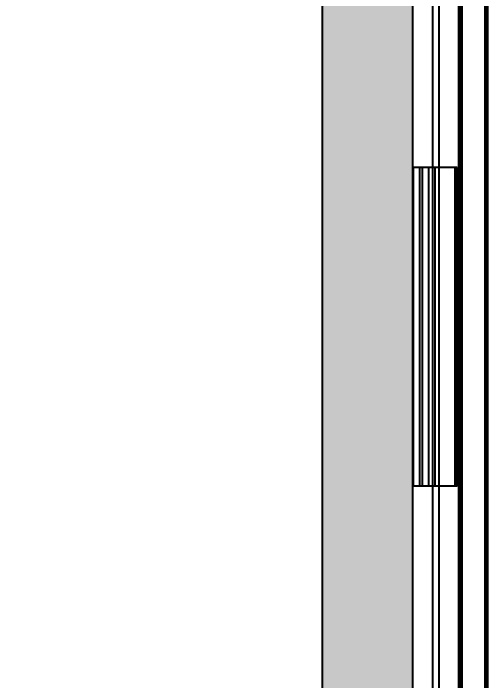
# Model space of a CAD drawing. Header units: millimetres. Extents: x 620 to 19791, y 2539 to 6969.
# Drawn here: x 18822.9 to 18940.7, y 5323.6 to 5489.1 of the extents above; entities that cross this region are included whole.
import ezdxf

# ---------------------------------------------------------------- set-up
doc = ezdxf.new("R2010")
doc.units = ezdxf.units.MM
doc.layers.add('DIM', color=4, linetype='Continuous')
doc.styles.get("Standard").update_dxf_attribs({"font": 'arial.ttf'})
doc.dimstyles.new('ISO-25', dxfattribs={"dimtxt": 15, "dimasz": 10, "dimexe": 1.25, "dimexo": 0.625, "dimtad": 1, "dimtxsty": 'Standard', "dimcen": 2.5, "dimadec": 0, "dimazin": 0, "dimtfac": 1, "dimtmove": 0, "dimatfit": 3, "dimfxl": 1, "dimarcsym": 0})

# ---------------------------------------------------------------- blocks, each defined once
blk = doc.blocks.new('etdyf')
at = {"color": 114, "linetype": 'Continuous', "true_color": 0x139b48}
for p, q in [((4442.06, 3237.71), (5101.06, 3237.71)), ((4442.06, 3236.21), (5101.06, 3236.21)), ((4442.06, 3231.31), (5101.06, 3231.31)), ((4442.06, 3230.81), (5101.06, 3230.81)), ((5101.06, 3230.55), (4442.06, 3230.55)), ((5101.06, 3224.87), (4442.06, 3224.87)), ((4442.06, 3224.61), (5101.06, 3224.61)), ((4442.06, 3224.11), (5101.06, 3224.11))]:
    blk.add_line(p, q, dxfattribs=at)
blk = doc.blocks.new('STDGB')
at = {"color": 2, "linetype": 'Continuous'}
for p, q in [((11938.21, 3865.82), (11938.21, 3944.82)), ((11949.21, 3944.82), (11938.21, 3944.82)), ((11938.36, 3865.82), (11938.36, 3944.82)), ((11939.92, 3865.82), (11939.92, 3944.82)), ((11940.63, 3865.82), (11940.63, 3944.82)), ((11942.21, 3865.82), (11942.21, 3944.82)), ((11943.21, 3865.82), (11943.21, 3944.82)), ((11943.71, 3944.82), (11943.71, 3865.82)), ((11948.71, 3865.82), (11948.71, 3944.82)), ((11949.21, 3865.82), (11949.21, 3944.82)), ((11949.21, 3865.82), (11938.21, 3865.82))]:
    blk.add_line(p, q, dxfattribs=at)
blk = doc.blocks.new('*D128')
at = {"color": 0, "lineweight": -2, "transparency": 16777216}
for p, q in [((18921.9, 5451.49), (18921.9, 5680.1)), ((18978.3, 5678.85), (18931.9, 5678.85)), ((18988.3, 5484.61), (18988.3, 5680.1))]:
    blk.add_line(p, q, dxfattribs=at)
at = {"color": 0, "transparency": 16777216}
for points in [[(18931.9, 5680.51), (18931.9, 5677.18), (18921.9, 5678.85)], [(18978.3, 5680.51), (18978.3, 5677.18), (18988.3, 5678.85)]]:
    blk.add_solid(points, dxfattribs=at)
at = {"layer": 'Defpoints', "color": 0, "transparency": 16777216}
for p in [(18921.9, 5678.85), (18988.3, 5483.99), (18921.9, 5450.86)]:
    blk.add_point(p, dxfattribs=at)
at = {"color": 0, "transparency": 16777216, "insert": (18955.1, 5702.78), "char_height": 36, "attachment_point": 5}
blk.add_mtext('66,4 [2 5/8"]', dxfattribs=at)

msp = doc.modelspace()

# ---------------------------------------------------------------- hatches: boundary and pattern name
h = msp.add_hatch()
h.set_pattern_fill('ANSI36', color=256, scale=4)
h.set_pattern_definition([(45, (2911.064, 2147.77), (6.735192, 24.695704), [31.75, -6.35, 0, -6.35])])
h.paths.add_polyline_path([(18899.43688, 3728.41603), (18921.90428, 3728.41603), (18921.90428, 5626.66817), (18899.43688, 5626.66817)])

# ---------------------------------------------------------------- linework, layer by layer
at = {"layer": 'DIM', "color": 0}
msp.add_lwpolyline([(18899.43688, 5626.66817), (18899.43688, 3728.41603), (18921.90428, 3728.41603), (18921.90428, 5626.66817)], close=True, dxfattribs=at)

# ---------------------------------------------------------------- block references
at = {"rotation": 90}
msp.add_blockref('etdyf', (22164.61336, 389.80805), dxfattribs=at)
msp.add_blockref('STDGB', (6983.69186, 1506.04604))

# ---------------------------------------------------------------- dimensions: what is measured, and where the dimension line sits
dim = msp.add_linear_dim(base=(18921.90428, 5678.84717), p1=(18988.30428, 5483.98875), p2=(18921.90428, 5450.86341), dimstyle='ISO-25', override={"dimtxt": 36})
dim.commit()
dim.dimension.update_dxf_attribs({"geometry": '*D128', "text_midpoint": (18955.10428, 5678.84717), "dimtype": 160})

doc.saveas('drawing.dxf')
